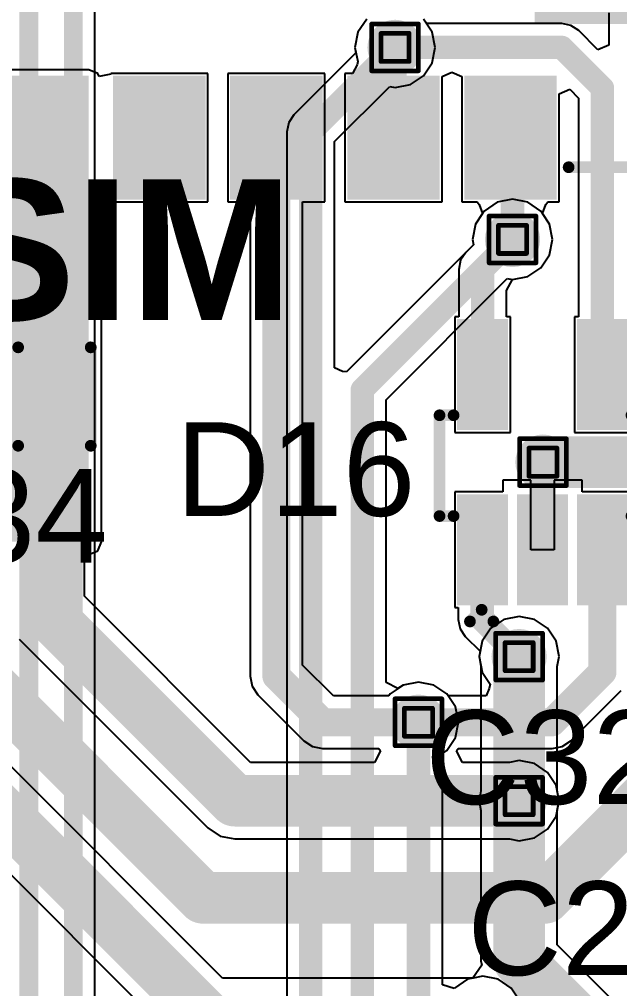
# Model space of a CAD drawing. Header units: inches. Extents: x -0.3 to 9.9, y -0.4 to 5.
# Drawn here: x 0.7473 to 1.0038, y 1.8223 to 2.2359 of the extents above; entities that cross this region are included whole.
import ezdxf

# ---------------------------------------------------------------- set-up
doc = ezdxf.new("R2010")
doc.units = ezdxf.units.IN
doc.header["$MEASUREMENT"] = 0
for name, color, linetype in [('Bottom Layer', 5, 'Continuous'), ('Bottom Solder', 6, 'Continuous'), ('Drill Drawing', 1, 'Continuous'), ('Top Layer', 1, 'Continuous'), ('Top Overlay', 2, 'Continuous'), ('Top Paste', 8, 'Continuous'), ('Top Solder', 216, 'Continuous'), ('Via Holes', 16, 'Continuous')]:
    doc.layers.add(name, color=color, linetype=linetype)
doc.styles.add('Arial', font='', dxfattribs={"height": 0.2})
doc.styles.add('Arial_Bold', font='', dxfattribs={"height": 0.2})
doc.styles.get('Arial').set_extended_font_data('Arial')
doc.styles.get('Arial_Bold').set_extended_font_data('Arial', bold=True)

# ---------------------------------------------------------------- blocks, each defined once
blk = doc.blocks.new('XKNANO_113_14')
at = {"layer": 'Top Layer'}
for points in [[(-0.20591, 0.2878), (-0.17441, 0.2878), (-0.17441, 0.24291), (-0.20591, 0.24291)], [(-0.15591, 0.2878), (-0.12441, 0.2878), (-0.12441, 0.24291), (-0.15591, 0.24291)], [(-0.10591, 0.2878), (-0.07441, 0.2878), (-0.07441, 0.24291), (-0.10591, 0.24291)], [(-0.05591, 0.2878), (-0.02441, 0.2878), (-0.02441, 0.24291), (-0.05591, 0.24291)], [(-0.00591, 0.2878), (0.02559, 0.2878), (0.02559, 0.24291), (-0.00591, 0.24291)]]:
    blk.add_hatch(color=1, dxfattribs=at).paths.add_polyline_path(points)
at = {"layer": 'Top Paste'}
for points in [[(-0.20591, 0.2878), (-0.17441, 0.2878), (-0.17441, 0.24291), (-0.20591, 0.24291)], [(-0.15591, 0.2878), (-0.12441, 0.2878), (-0.12441, 0.24291), (-0.15591, 0.24291)], [(-0.10591, 0.2878), (-0.07441, 0.2878), (-0.07441, 0.24291), (-0.10591, 0.24291)], [(-0.05591, 0.2878), (-0.02441, 0.2878), (-0.02441, 0.24291), (-0.05591, 0.24291)], [(-0.00591, 0.2878), (0.02559, 0.2878), (0.02559, 0.24291), (-0.00591, 0.24291)]]:
    blk.add_hatch(color=8, dxfattribs=at).paths.add_polyline_path(points)
at = {"layer": 'Top Solder'}
for points in [[(-0.20991, 0.2918), (-0.17041, 0.2918), (-0.17041, 0.23891), (-0.20991, 0.23891)], [(-0.15991, 0.2918), (-0.12041, 0.2918), (-0.12041, 0.23891), (-0.15991, 0.23891)], [(-0.10991, 0.2918), (-0.07041, 0.2918), (-0.07041, 0.23891), (-0.10991, 0.23891)], [(-0.05991, 0.2918), (-0.02041, 0.2918), (-0.02041, 0.23891), (-0.05991, 0.23891)], [(-0.00991, 0.2918), (0.02959, 0.2918), (0.02959, 0.23891), (-0.00991, 0.23891)]]:
    blk.add_hatch(color=216, dxfattribs=at).paths.add_polyline_path(points)
at = {"layer": 'Top Overlay', "const_width": 0.005}
blk.add_lwpolyline([(-0.215, 0.278), (-0.26, 0.278)], dxfattribs=at)
at = {"layer": 'Top Overlay', "const_width": 0.0025}
blk.add_lwpolyline([(-0.21625, 0.278, 1), (-0.21375, 0.278, 1)], format="xyb", close=True, dxfattribs=at)
blk = doc.blocks.new('SOT_323_5_153')
at = {"layer": 'Top Layer'}
for points in [[(-0.05709, 0.03248), (-0.01772, 0.03248), (-0.01772, 0.0187), (-0.05709, 0.0187)], [(0.01772, 0.03248), (0.05709, 0.03248), (0.05709, 0.0187), (0.01772, 0.0187)], [(-0.05709, 0.00689), (-0.01772, 0.00689), (-0.01772, -0.00689), (-0.05709, -0.00689)], [(-0.05709, -0.0187), (-0.01772, -0.0187), (-0.01772, -0.03248), (-0.05709, -0.03248)], [(0.01772, -0.0187), (0.05709, -0.0187), (0.05709, -0.03248), (0.01772, -0.03248)]]:
    blk.add_hatch(color=1, dxfattribs=at).paths.add_polyline_path(points)
at = {"layer": 'Top Paste'}
for points in [[(-0.05709, 0.03248), (-0.01772, 0.03248), (-0.01772, 0.0187), (-0.05709, 0.0187)], [(0.01772, 0.03248), (0.05709, 0.03248), (0.05709, 0.0187), (0.01772, 0.0187)], [(-0.05709, 0.00689), (-0.01772, 0.00689), (-0.01772, -0.00689), (-0.05709, -0.00689)], [(-0.05709, -0.0187), (-0.01772, -0.0187), (-0.01772, -0.03248), (-0.05709, -0.03248)], [(0.01772, -0.0187), (0.05709, -0.0187), (0.05709, -0.03248), (0.01772, -0.03248)]]:
    blk.add_hatch(color=8, dxfattribs=at).paths.add_polyline_path(points)
at = {"layer": 'Top Solder'}
for points in [[(-0.06109, 0.03648), (-0.01372, 0.03648), (-0.01372, 0.0147), (-0.06109, 0.0147)], [(0.01372, 0.03648), (0.06109, 0.03648), (0.06109, 0.0147), (0.01372, 0.0147)], [(-0.06109, 0.01089), (-0.01372, 0.01089), (-0.01372, -0.01089), (-0.06109, -0.01089)], [(-0.06109, -0.0147), (-0.01372, -0.0147), (-0.01372, -0.03648), (-0.06109, -0.03648)], [(0.01372, -0.0147), (0.06109, -0.0147), (0.06109, -0.03648), (0.01372, -0.03648)]]:
    blk.add_hatch(color=216, dxfattribs=at).paths.add_polyline_path(points)
at = {"layer": 'Top Overlay', "const_width": 0.005}
for points in [[(-0.023, 0.044), (-0.023, 0.038)], [(-0.023, 0.044), (0.02, 0.044)], [(0.02, 0.044), (0.02, 0.038)], [(-0.068, 0.031), (-0.063, 0.026)], [(-0.068, 0.031), (-0.068, 0.021)], [(-0.063, 0.026), (-0.068, 0.021)], [(-0.023, -0.038), (-0.023, -0.044)], [(0.02, -0.038), (0.02, -0.044)], [(-0.023, -0.044), (0.02, -0.044)]]:
    blk.add_lwpolyline(points, dxfattribs=at)
at = {"layer": 'Top Overlay', "const_width": 0.0025}
for points in [[(-0.02425, 0.044, 1), (-0.02175, 0.044, 1)], [(-0.02425, 0.044, 1), (-0.02175, 0.044, 1)], [(0.01875, 0.044, 1), (0.02125, 0.044, 1)], [(0.01875, 0.044, 1), (0.02125, 0.044, 1)], [(-0.02425, 0.038, 1), (-0.02175, 0.038, 1)], [(0.01875, 0.038, 1), (0.02125, 0.038, 1)], [(-0.06925, 0.031, 1), (-0.06675, 0.031, 1)], [(-0.06925, 0.031, 1), (-0.06675, 0.031, 1)], [(-0.06425, 0.026, 1), (-0.06175, 0.026, 1)], [(-0.06425, 0.026, 1), (-0.06175, 0.026, 1)], [(-0.06925, 0.021, 1), (-0.06675, 0.021, 1)], [(-0.06925, 0.021, 1), (-0.06675, 0.021, 1)], [(-0.02425, -0.038, 1), (-0.02175, -0.038, 1)], [(0.01875, -0.038, 1), (0.02125, -0.038, 1)], [(-0.02425, -0.044, 1), (-0.02175, -0.044, 1)], [(-0.02425, -0.044, 1), (-0.02175, -0.044, 1)], [(0.01875, -0.044, 1), (0.02125, -0.044, 1)], [(0.01875, -0.044, 1), (0.02125, -0.044, 1)]]:
    blk.add_lwpolyline(points, format="xyb", close=True, dxfattribs=at)
blk = doc.blocks.new('C___0603_185')
at = {"layer": 'Top Layer'}
for points in [[(-0.015, 0.0175), (-0.015, -0.0175), (-0.045, -0.0175), (-0.045, 0.0175)], [(0.045, 0.0175), (0.045, -0.0175), (0.015, -0.0175), (0.015, 0.0175)]]:
    blk.add_hatch(color=1, dxfattribs=at).paths.add_polyline_path(points)
at = {"layer": 'Top Paste'}
for points in [[(-0.015, 0.0175), (-0.015, -0.0175), (-0.045, -0.0175), (-0.045, 0.0175)], [(0.045, 0.0175), (0.045, -0.0175), (0.015, -0.0175), (0.015, 0.0175)]]:
    blk.add_hatch(color=8, dxfattribs=at).paths.add_polyline_path(points)
at = {"layer": 'Top Solder'}
for points in [[(-0.01264, 0.01986), (-0.01264, -0.01986), (-0.04736, -0.01986), (-0.04736, 0.01986)], [(0.04736, 0.01986), (0.04736, -0.01986), (0.01264, -0.01986), (0.01264, 0.01986)]]:
    blk.add_hatch(color=216, dxfattribs=at).paths.add_polyline_path(points)
at = {"layer": 'Top Overlay', "const_width": 0.005}
for points in [[(-0.049, -0.021), (-0.049, 0.021)], [(-0.049, 0.021), (-0.018, 0.021)], [(0.018, 0.021), (0.049, 0.021)], [(0.049, -0.021), (0.049, 0.021)], [(-0.049, -0.021), (-0.018, -0.021)], [(0.018, -0.021), (0.049, -0.021)]]:
    blk.add_lwpolyline(points, dxfattribs=at)
at = {"layer": 'Top Overlay', "const_width": 0.0025}
for points in [[(-0.05025, 0.021, 1), (-0.04775, 0.021, 1)], [(-0.05025, 0.021, 1), (-0.04775, 0.021, 1)], [(-0.01925, 0.021, 1), (-0.01675, 0.021, 1)], [(0.01675, 0.021, 1), (0.01925, 0.021, 1)], [(0.04775, 0.021, 1), (0.05025, 0.021, 1)], [(0.04775, 0.021, 1), (0.05025, 0.021, 1)], [(-0.05025, -0.021, 1), (-0.04775, -0.021, 1)], [(-0.05025, -0.021, 1), (-0.04775, -0.021, 1)], [(-0.01925, -0.021, 1), (-0.01675, -0.021, 1)], [(0.01675, -0.021, 1), (0.01925, -0.021, 1)], [(0.04775, -0.021, 1), (0.05025, -0.021, 1)], [(0.04775, -0.021, 1), (0.05025, -0.021, 1)]]:
    blk.add_lwpolyline(points, format="xyb", close=True, dxfattribs=at)

msp = doc.modelspace()

# ---------------------------------------------------------------- hatches: boundary and pattern name
at = {"layer": 'Bottom Layer'}
h = msp.add_hatch(color=5, dxfattribs=at)
edge = h.paths.add_edge_path()
edge.add_arc((0.90782, 2.22395), 0.01181, 0, 360)
h = msp.add_hatch(color=5, dxfattribs=at)
edge = h.paths.add_edge_path()
edge.add_arc((0.958, 2.142), 0.01181, 0, 360)
h = msp.add_hatch(color=5, dxfattribs=at)
edge = h.paths.add_edge_path()
edge.add_arc((0.971, 2.04695), 0.01181, 0, 360)
h = msp.add_hatch(color=5, dxfattribs=at)
edge = h.paths.add_edge_path()
edge.add_arc((0.96082, 1.96395), 0.01181, 0, 360)
h = msp.add_hatch(color=5, dxfattribs=at)
edge = h.paths.add_edge_path()
edge.add_arc((0.91782, 1.93595), 0.01181, 0, 360)
h = msp.add_hatch(color=5, dxfattribs=at)
edge = h.paths.add_edge_path()
edge.add_arc((0.96082, 1.90245), 0.01181, 0, 360)
at = {"layer": 'Bottom Solder'}
h = msp.add_hatch(color=6, dxfattribs=at)
edge = h.paths.add_edge_path()
edge.add_arc((0.90782, 2.22395), 0.00591, 0, 360)
h = msp.add_hatch(color=6, dxfattribs=at)
edge = h.paths.add_edge_path()
edge.add_arc((0.958, 2.142), 0.00591, 0, 360)
h = msp.add_hatch(color=6, dxfattribs=at)
edge = h.paths.add_edge_path()
edge.add_arc((0.971, 2.04695), 0.00591, 0, 360)
h = msp.add_hatch(color=6, dxfattribs=at)
edge = h.paths.add_edge_path()
edge.add_arc((0.96082, 1.96395), 0.00591, 0, 360)
h = msp.add_hatch(color=6, dxfattribs=at)
edge = h.paths.add_edge_path()
edge.add_arc((0.91782, 1.93595), 0.00591, 0, 360)
h = msp.add_hatch(color=6, dxfattribs=at)
edge = h.paths.add_edge_path()
edge.add_arc((0.96082, 1.90245), 0.00591, 0, 360)
at = {"layer": 'Top Layer'}
for points in [[(0.96744, 2.2899), (0.96744, 2.234), (1.047, 2.234), (1.047, 2.2899)], [(0.739, 2.013), (0.777, 2.013), (0.777, 2.209), (0.739, 2.209)]]:
    msp.add_hatch(color=1, dxfattribs=at).paths.add_polyline_path(points)
h = msp.add_hatch(color=1, dxfattribs=at)
edge = h.paths.add_edge_path()
edge.add_arc((0.90782, 2.22395), 0.01181, 0, 360)
h = msp.add_hatch(color=1, dxfattribs=at)
edge = h.paths.add_edge_path()
edge.add_arc((0.958, 2.142), 0.01181, 0, 360)
h = msp.add_hatch(color=1, dxfattribs=at)
edge = h.paths.add_edge_path()
edge.add_arc((0.971, 2.04695), 0.01181, 0, 360)
h = msp.add_hatch(color=1, dxfattribs=at)
edge = h.paths.add_edge_path()
edge.add_arc((0.96082, 1.96395), 0.01181, 0, 360)
h = msp.add_hatch(color=1, dxfattribs=at)
edge = h.paths.add_edge_path()
edge.add_arc((0.91782, 1.93595), 0.01181, 0, 360)
h = msp.add_hatch(color=1, dxfattribs=at)
edge = h.paths.add_edge_path()
edge.add_arc((0.96082, 1.90245), 0.01181, 0, 360)
at = {"layer": 'Top Solder'}
h = msp.add_hatch(color=216, dxfattribs=at)
edge = h.paths.add_edge_path()
edge.add_arc((0.90782, 2.22395), 0.00591, 0, 360)
h = msp.add_hatch(color=216, dxfattribs=at)
edge = h.paths.add_edge_path()
edge.add_arc((0.958, 2.142), 0.00591, 0, 360)
h = msp.add_hatch(color=216, dxfattribs=at)
edge = h.paths.add_edge_path()
edge.add_arc((0.971, 2.04695), 0.00591, 0, 360)
h = msp.add_hatch(color=216, dxfattribs=at)
edge = h.paths.add_edge_path()
edge.add_arc((0.96082, 1.96395), 0.00591, 0, 360)
h = msp.add_hatch(color=216, dxfattribs=at)
edge = h.paths.add_edge_path()
edge.add_arc((0.91782, 1.93595), 0.00591, 0, 360)
h = msp.add_hatch(color=216, dxfattribs=at)
edge = h.paths.add_edge_path()
edge.add_arc((0.96082, 1.90245), 0.00591, 0, 360)
at = {"layer": 'Via Holes'}
h = msp.add_hatch(color=7, dxfattribs=at)
edge = h.paths.add_edge_path()
edge.add_arc((0.90782, 2.22395), 0.00591, 0, 360)
h = msp.add_hatch(color=7, dxfattribs=at)
edge = h.paths.add_edge_path()
edge.add_arc((0.958, 2.142), 0.00591, 0, 360)
h = msp.add_hatch(color=7, dxfattribs=at)
edge = h.paths.add_edge_path()
edge.add_arc((0.971, 2.04695), 0.00591, 0, 360)
h = msp.add_hatch(color=7, dxfattribs=at)
edge = h.paths.add_edge_path()
edge.add_arc((0.96082, 1.96395), 0.00591, 0, 360)
h = msp.add_hatch(color=7, dxfattribs=at)
edge = h.paths.add_edge_path()
edge.add_arc((0.91782, 1.93595), 0.00591, 0, 360)
h = msp.add_hatch(color=7, dxfattribs=at)
edge = h.paths.add_edge_path()
edge.add_arc((0.96082, 1.90245), 0.00591, 0, 360)

# ---------------------------------------------------------------- linework, layer by layer
at = {"layer": 'Bottom Layer'}
for p, q in [((0.77955, 1.56791), (0.77955, 2.24854)), ((0.8957, 2.23607), (0.89199, 2.23051)), ((0.92366, 2.23051), (0.91994, 2.23607)), ((0.89199, 2.23051), (0.89068, 2.22395)), ((0.92496, 2.22395), (0.92366, 2.23051)), ((0.89113, 2.22168), (0.86461, 2.19516)), ((0.89068, 2.22395), (0.89113, 2.22168)), ((0.92366, 2.21739), (0.92496, 2.22395)), ((0.91994, 2.21183), (0.92366, 2.21739)), ((0.91438, 2.20811), (0.91994, 2.21183)), ((0.88202, 2.18373), (0.90555, 2.20726)), ((0.90555, 2.20726), (0.90782, 2.20681)), ((0.90782, 2.20681), (0.91438, 2.20811)), ((0.86461, 2.19516), (0.8624, 2.19185)), ((0.8624, 2.19185), (0.86163, 2.18795)), ((0.86163, 2.18795), (0.86163, 1.55695)), ((0.88202, 2.08716), (0.88202, 2.18373)), ((0.95144, 2.15784), (0.94588, 2.15412)), ((0.958, 2.15914), (0.95144, 2.15784)), ((0.96456, 2.15784), (0.958, 2.15914)), ((0.97012, 2.15412), (0.96456, 2.15784)), ((0.94588, 2.15412), (0.94216, 2.14856)), ((0.97384, 2.14856), (0.97012, 2.15412)), ((0.94216, 2.14856), (0.94086, 2.142)), ((0.97514, 2.142), (0.97384, 2.14856)), ((0.94131, 2.13973), (0.88702, 2.08544)), ((0.94086, 2.142), (0.94131, 2.13973)), ((0.97384, 2.13544), (0.97514, 2.142)), ((0.97012, 2.12988), (0.97384, 2.13544)), ((0.958, 2.12486), (0.96456, 2.12616)), ((0.96456, 2.12616), (0.97012, 2.12988)), ((0.90402, 2.0736), (0.95573, 2.12531)), ((0.95573, 2.12531), (0.958, 2.12486)), ((0.88531, 2.08563), (0.88202, 2.08716)), ((0.88702, 2.08544), (0.88531, 2.08563)), ((0.90402, 1.95296), (0.90402, 2.0736)), ((0.95426, 1.97978), (0.9487, 1.97607)), ((0.96082, 1.98109), (0.95426, 1.97978)), ((0.96738, 1.97978), (0.96082, 1.98109)), ((0.97294, 1.97607), (0.96738, 1.97978)), ((0.9487, 1.97607), (0.94499, 1.97051)), ((0.97666, 1.97051), (0.97294, 1.97607)), ((0.94499, 1.97051), (0.94368, 1.96395)), ((0.97796, 1.96395), (0.97666, 1.97051)), ((0.94368, 1.96395), (0.94451, 1.95979)), ((0.97714, 1.95979), (0.97796, 1.96395)), ((0.94451, 1.95979), (0.94451, 1.90661)), ((0.97714, 1.90661), (0.97714, 1.95979)), ((0.90902, 1.95028), (0.90402, 1.95296)), ((0.91782, 1.95309), (0.91126, 1.95178)), ((0.92438, 1.95178), (0.91782, 1.95309)), ((0.91126, 1.95178), (0.90902, 1.95028)), ((0.92994, 1.94807), (0.92438, 1.95178)), ((0.93366, 1.94251), (0.92994, 1.94807)), ((0.93496, 1.93595), (0.93366, 1.94251)), ((0.93366, 1.92939), (0.93496, 1.93595)), ((0.92994, 1.92383), (0.93366, 1.92939)), ((0.92802, 1.92254), (0.92994, 1.92383)), ((0.92802, 1.82384), (0.92802, 1.92254)), ((0.94451, 1.90661), (0.94368, 1.90245)), ((0.97796, 1.90245), (0.97714, 1.90661)), ((0.94368, 1.90245), (0.94451, 1.89829)), ((0.97714, 1.89829), (0.97796, 1.90245)), ((0.94451, 1.89829), (0.94451, 1.83418)), ((0.97714, 1.84093), (0.97714, 1.89829)), ((1.0652, 1.75287), (0.97714, 1.84093)), ((0.94451, 1.83418), (0.94488, 1.83233)), ((0.94488, 1.83233), (0.94102, 1.82669)), ((0.93871, 1.82623), (0.93315, 1.82252)), ((0.94102, 1.82669), (0.93871, 1.82623)), ((0.93302, 1.82232), (0.92802, 1.82384)), ((0.93315, 1.82252), (0.93302, 1.82232))]:
    msp.add_line(p, q, dxfattribs=at)
for points, const_width in [([(0.77038, 1.56411), (0.77038, 2.42999)], 0.008), ([(0.75138, 1.55624), (0.75138, 2.42212)], 0.008), ([(0.87182, 2.18795), (0.90782, 2.22395)], 0.01), ([(0.87182, 1.55695), (0.87182, 2.18795)], 0.01), ([(0.89382, 2.07782), (0.958, 2.142)], 0.01), ([(0.89382, 1.57218), (0.89382, 2.07782)], 0.01), ([(0.971, 2.04695), (1.02788, 2.04695)], 0.022), ([(0.96082, 1.90245), (0.96082, 1.96395)], 0.022), ([(0.91782, 1.59495), (0.91782, 1.93595)], 0.01), ([(0.96082, 1.83418), (0.96082, 1.90245)], 0.022), ([(0.96082, 1.83418), (1.117, 1.678)], 0.022)]:
    msp.add_lwpolyline(points, dxfattribs=dict(at, const_width=const_width))
for points, const_width in [([(0.90532, 2.22395, 1), (0.91032, 2.22395, 1)], 0.005), ([(0.86932, 2.18795, 1), (0.87432, 2.18795, 1)], 0.005), ([(0.86932, 2.18795, 1), (0.87432, 2.18795, 1)], 0.005), ([(0.9555, 2.142, 1), (0.9605, 2.142, 1)], 0.005), ([(0.89132, 2.07782, 1), (0.89632, 2.07782, 1)], 0.005), ([(0.89132, 2.07782, 1), (0.89632, 2.07782, 1)], 0.005), ([(0.9655, 2.04695, 1), (0.9765, 2.04695, 1)], 0.011), ([(0.95532, 1.96395, 1), (0.96632, 1.96395, 1)], 0.011), ([(0.91532, 1.93595, 1), (0.92032, 1.93595, 1)], 0.005), ([(0.95532, 1.90245, 1), (0.96632, 1.90245, 1)], 0.011), ([(0.95532, 1.90245, 1), (0.96632, 1.90245, 1)], 0.011), ([(0.95532, 1.83418, 1), (0.96632, 1.83418, 1)], 0.011), ([(0.95532, 1.83418, 1), (0.96632, 1.83418, 1)], 0.011)]:
    msp.add_lwpolyline(points, format="xyb", close=True, dxfattribs=dict(at, const_width=const_width))
at = {"layer": 'Drill Drawing', "const_width": 0.002}
for points in [[(0.89782, 2.23395), (0.91782, 2.23395)], [(0.89782, 2.21395), (0.89782, 2.23395)], [(0.91782, 2.21395), (0.91782, 2.23395)], [(0.90182, 2.22995), (0.91382, 2.22995)], [(0.90182, 2.21795), (0.90182, 2.22995)], [(0.91382, 2.21795), (0.91382, 2.22995)], [(0.90182, 2.21795), (0.91382, 2.21795)], [(0.89782, 2.21395), (0.91782, 2.21395)], [(0.948, 2.152), (0.968, 2.152)], [(0.948, 2.132), (0.948, 2.152)], [(0.968, 2.132), (0.968, 2.152)], [(0.952, 2.148), (0.964, 2.148)], [(0.952, 2.136), (0.952, 2.148)], [(0.964, 2.136), (0.964, 2.148)], [(0.952, 2.136), (0.964, 2.136)], [(0.948, 2.132), (0.968, 2.132)], [(0.961, 2.05695), (0.981, 2.05695)], [(0.961, 2.03695), (0.961, 2.05695)], [(0.981, 2.03695), (0.981, 2.05695)], [(0.965, 2.05295), (0.977, 2.05295)], [(0.965, 2.04095), (0.965, 2.05295)], [(0.977, 2.04095), (0.977, 2.05295)], [(0.965, 2.04095), (0.977, 2.04095)], [(0.961, 2.03695), (0.981, 2.03695)], [(0.95082, 1.97395), (0.97082, 1.97395)], [(0.95082, 1.95395), (0.95082, 1.97395)], [(0.97082, 1.95395), (0.97082, 1.97395)], [(0.95482, 1.96995), (0.96682, 1.96995)], [(0.95482, 1.95795), (0.95482, 1.96995)], [(0.96682, 1.95795), (0.96682, 1.96995)], [(0.95482, 1.95795), (0.96682, 1.95795)], [(0.95082, 1.95395), (0.97082, 1.95395)], [(0.90782, 1.94595), (0.92782, 1.94595)], [(0.90782, 1.92595), (0.90782, 1.94595)], [(0.92782, 1.92595), (0.92782, 1.94595)], [(0.91182, 1.94195), (0.92382, 1.94195)], [(0.91182, 1.92995), (0.91182, 1.94195)], [(0.92382, 1.92995), (0.92382, 1.94195)], [(0.91182, 1.92995), (0.92382, 1.92995)], [(0.90782, 1.92595), (0.92782, 1.92595)], [(0.95082, 1.91245), (0.97082, 1.91245)], [(0.95082, 1.89245), (0.95082, 1.91245)], [(0.97082, 1.89245), (0.97082, 1.91245)], [(0.95482, 1.90845), (0.96682, 1.90845)], [(0.95482, 1.89645), (0.95482, 1.90845)], [(0.96682, 1.89645), (0.96682, 1.90845)], [(0.95482, 1.89645), (0.96682, 1.89645)], [(0.95082, 1.89245), (0.97082, 1.89245)]]:
    msp.add_lwpolyline(points, dxfattribs=at)
at = {"layer": 'Drill Drawing', "const_width": 0.001}
for points in [[(0.89732, 2.23395, 1), (0.89832, 2.23395, 1)], [(0.89732, 2.23395, 1), (0.89832, 2.23395, 1)], [(0.91732, 2.23395, 1), (0.91832, 2.23395, 1)], [(0.91732, 2.23395, 1), (0.91832, 2.23395, 1)], [(0.90132, 2.22995, 1), (0.90232, 2.22995, 1)], [(0.90132, 2.22995, 1), (0.90232, 2.22995, 1)], [(0.91332, 2.22995, 1), (0.91432, 2.22995, 1)], [(0.91332, 2.22995, 1), (0.91432, 2.22995, 1)], [(0.90132, 2.21795, 1), (0.90232, 2.21795, 1)], [(0.90132, 2.21795, 1), (0.90232, 2.21795, 1)], [(0.91332, 2.21795, 1), (0.91432, 2.21795, 1)], [(0.91332, 2.21795, 1), (0.91432, 2.21795, 1)], [(0.89732, 2.21395, 1), (0.89832, 2.21395, 1)], [(0.89732, 2.21395, 1), (0.89832, 2.21395, 1)], [(0.91732, 2.21395, 1), (0.91832, 2.21395, 1)], [(0.91732, 2.21395, 1), (0.91832, 2.21395, 1)], [(0.9475, 2.152, 1), (0.9485, 2.152, 1)], [(0.9475, 2.152, 1), (0.9485, 2.152, 1)], [(0.9675, 2.152, 1), (0.9685, 2.152, 1)], [(0.9675, 2.152, 1), (0.9685, 2.152, 1)], [(0.9515, 2.148, 1), (0.9525, 2.148, 1)], [(0.9515, 2.148, 1), (0.9525, 2.148, 1)], [(0.9635, 2.148, 1), (0.9645, 2.148, 1)], [(0.9635, 2.148, 1), (0.9645, 2.148, 1)], [(0.9515, 2.136, 1), (0.9525, 2.136, 1)], [(0.9515, 2.136, 1), (0.9525, 2.136, 1)], [(0.9635, 2.136, 1), (0.9645, 2.136, 1)], [(0.9635, 2.136, 1), (0.9645, 2.136, 1)], [(0.9475, 2.132, 1), (0.9485, 2.132, 1)], [(0.9475, 2.132, 1), (0.9485, 2.132, 1)], [(0.9675, 2.132, 1), (0.9685, 2.132, 1)], [(0.9675, 2.132, 1), (0.9685, 2.132, 1)], [(0.9605, 2.05695, 1), (0.9615, 2.05695, 1)], [(0.9605, 2.05695, 1), (0.9615, 2.05695, 1)], [(0.9805, 2.05695, 1), (0.9815, 2.05695, 1)], [(0.9805, 2.05695, 1), (0.9815, 2.05695, 1)], [(0.9645, 2.05295, 1), (0.9655, 2.05295, 1)], [(0.9645, 2.05295, 1), (0.9655, 2.05295, 1)], [(0.9765, 2.05295, 1), (0.9775, 2.05295, 1)], [(0.9765, 2.05295, 1), (0.9775, 2.05295, 1)], [(0.9645, 2.04095, 1), (0.9655, 2.04095, 1)], [(0.9645, 2.04095, 1), (0.9655, 2.04095, 1)], [(0.9765, 2.04095, 1), (0.9775, 2.04095, 1)], [(0.9765, 2.04095, 1), (0.9775, 2.04095, 1)], [(0.9605, 2.03695, 1), (0.9615, 2.03695, 1)], [(0.9605, 2.03695, 1), (0.9615, 2.03695, 1)], [(0.9805, 2.03695, 1), (0.9815, 2.03695, 1)], [(0.9805, 2.03695, 1), (0.9815, 2.03695, 1)], [(0.95032, 1.97395, 1), (0.95132, 1.97395, 1)], [(0.95032, 1.97395, 1), (0.95132, 1.97395, 1)], [(0.97032, 1.97395, 1), (0.97132, 1.97395, 1)], [(0.97032, 1.97395, 1), (0.97132, 1.97395, 1)], [(0.95432, 1.96995, 1), (0.95532, 1.96995, 1)], [(0.95432, 1.96995, 1), (0.95532, 1.96995, 1)], [(0.96632, 1.96995, 1), (0.96732, 1.96995, 1)], [(0.96632, 1.96995, 1), (0.96732, 1.96995, 1)], [(0.95432, 1.95795, 1), (0.95532, 1.95795, 1)], [(0.95432, 1.95795, 1), (0.95532, 1.95795, 1)], [(0.96632, 1.95795, 1), (0.96732, 1.95795, 1)], [(0.96632, 1.95795, 1), (0.96732, 1.95795, 1)], [(0.95032, 1.95395, 1), (0.95132, 1.95395, 1)], [(0.95032, 1.95395, 1), (0.95132, 1.95395, 1)], [(0.97032, 1.95395, 1), (0.97132, 1.95395, 1)], [(0.97032, 1.95395, 1), (0.97132, 1.95395, 1)], [(0.90732, 1.94595, 1), (0.90832, 1.94595, 1)], [(0.90732, 1.94595, 1), (0.90832, 1.94595, 1)], [(0.92732, 1.94595, 1), (0.92832, 1.94595, 1)], [(0.92732, 1.94595, 1), (0.92832, 1.94595, 1)], [(0.91132, 1.94195, 1), (0.91232, 1.94195, 1)], [(0.91132, 1.94195, 1), (0.91232, 1.94195, 1)], [(0.92332, 1.94195, 1), (0.92432, 1.94195, 1)], [(0.92332, 1.94195, 1), (0.92432, 1.94195, 1)], [(0.91132, 1.92995, 1), (0.91232, 1.92995, 1)], [(0.91132, 1.92995, 1), (0.91232, 1.92995, 1)], [(0.92332, 1.92995, 1), (0.92432, 1.92995, 1)], [(0.92332, 1.92995, 1), (0.92432, 1.92995, 1)], [(0.90732, 1.92595, 1), (0.90832, 1.92595, 1)], [(0.90732, 1.92595, 1), (0.90832, 1.92595, 1)], [(0.92732, 1.92595, 1), (0.92832, 1.92595, 1)], [(0.92732, 1.92595, 1), (0.92832, 1.92595, 1)], [(0.95032, 1.91245, 1), (0.95132, 1.91245, 1)], [(0.95032, 1.91245, 1), (0.95132, 1.91245, 1)], [(0.97032, 1.91245, 1), (0.97132, 1.91245, 1)], [(0.97032, 1.91245, 1), (0.97132, 1.91245, 1)], [(0.95432, 1.90845, 1), (0.95532, 1.90845, 1)], [(0.95432, 1.90845, 1), (0.95532, 1.90845, 1)], [(0.96632, 1.90845, 1), (0.96732, 1.90845, 1)], [(0.96632, 1.90845, 1), (0.96732, 1.90845, 1)], [(0.95432, 1.89645, 1), (0.95532, 1.89645, 1)], [(0.95432, 1.89645, 1), (0.95532, 1.89645, 1)], [(0.96632, 1.89645, 1), (0.96732, 1.89645, 1)], [(0.96632, 1.89645, 1), (0.96732, 1.89645, 1)], [(0.95032, 1.89245, 1), (0.95132, 1.89245, 1)], [(0.95032, 1.89245, 1), (0.95132, 1.89245, 1)], [(0.97032, 1.89245, 1), (0.97132, 1.89245, 1)], [(0.97032, 1.89245, 1), (0.97132, 1.89245, 1)]]:
    msp.add_lwpolyline(points, format="xyb", close=True, dxfattribs=at)
at = {"layer": 'Top Layer'}
for p, q in [((0.9991, 2.23872), (0.9991, 2.22485)), ((0.8957, 2.23607), (0.89199, 2.23051)), ((0.92123, 2.23414), (0.91994, 2.23607)), ((0.97905, 2.23414), (0.92123, 2.23414)), ((0.98295, 2.23337), (0.97905, 2.23414)), ((0.89199, 2.23051), (0.89068, 2.22395)), ((0.98626, 2.23116), (0.98295, 2.23337)), ((0.99448, 2.22294), (0.98626, 2.23116)), ((0.89068, 2.22395), (0.89189, 2.21789)), ((0.9991, 2.22485), (0.99448, 2.22294)), ((0.89189, 2.21789), (0.89161, 2.2165)), ((0.777, 2.21441), (0.739, 2.21441)), ((0.78083, 2.21283), (0.777, 2.21441)), ((0.89161, 2.2165), (0.88969, 2.21289)), ((0.92788, 2.21147), (0.93213, 2.21339)), ((0.93213, 2.21339), (0.93638, 2.21147)), ((0.78138, 2.21149), (0.78083, 2.21283)), ((0.78638, 2.21248), (0.78138, 2.21149)), ((0.82788, 2.21289), (0.78638, 2.21289)), ((0.78638, 2.21289), (0.78638, 2.21248)), ((0.82788, 2.15801), (0.82788, 2.21289)), ((0.87788, 2.21289), (0.83638, 2.21289)), ((0.83638, 2.21289), (0.83638, 2.15801)), ((0.87788, 2.15801), (0.87788, 2.21289)), ((0.88969, 2.21289), (0.88638, 2.21289)), ((0.88638, 2.21289), (0.88638, 2.15801)), ((0.92788, 2.15801), (0.92788, 2.21147)), ((0.93638, 2.21147), (0.93638, 2.15801)), ((0.97788, 2.20417), (0.9825, 2.20608)), ((0.9825, 2.20608), (0.98622, 2.20236)), ((0.97788, 2.15801), (0.97788, 2.20417)), ((0.98622, 2.20236), (0.98622, 2.10904)), ((0.78241, 2.15552), (0.78638, 2.15801)), ((0.78241, 2.013), (0.78241, 2.15552)), ((0.78638, 2.15801), (0.78741, 2.15801)), ((0.78741, 2.15801), (0.82788, 2.15801)), ((0.83638, 2.15801), (0.84591, 2.15801)), ((0.84591, 2.15801), (0.84591, 1.95564)), ((0.86835, 1.96029), (0.86835, 2.15801)), ((0.86835, 2.15801), (0.87788, 2.15801)), ((0.88638, 2.15801), (0.92788, 2.15801)), ((0.93638, 2.15801), (0.94292, 2.15801)), ((0.94292, 2.15801), (0.94379, 2.15688)), ((0.94379, 2.15688), (0.94514, 2.15301)), ((0.97086, 2.15301), (0.97221, 2.15688)), ((0.97221, 2.15688), (0.97308, 2.15801)), ((0.97308, 2.15801), (0.97788, 2.15801)), ((0.94514, 2.15301), (0.94216, 2.14856)), ((0.97384, 2.14856), (0.97086, 2.15301)), ((0.94216, 2.14856), (0.94086, 2.142)), ((0.97514, 2.142), (0.97384, 2.14856)), ((0.94131, 2.13973), (0.93802, 2.13644)), ((0.94086, 2.142), (0.94131, 2.13973)), ((0.97384, 2.13544), (0.97514, 2.142)), ((0.93802, 2.13644), (0.93581, 2.13313)), ((0.97012, 2.12988), (0.97384, 2.13544)), ((0.93581, 2.13313), (0.93504, 2.12923)), ((0.93504, 2.12923), (0.93504, 2.10904)), ((0.958, 2.12486), (0.96456, 2.12616)), ((0.96456, 2.12616), (0.97012, 2.12988)), ((0.95543, 2.12027), (0.958, 2.12486)), ((0.95543, 2.10904), (0.95543, 2.12027)), ((0.93504, 2.10904), (0.93334, 2.10904)), ((0.93334, 2.10904), (0.93334, 2.05967)), ((0.95712, 2.10904), (0.95543, 2.10904)), ((0.95712, 2.05967), (0.95712, 2.10904)), ((0.98622, 2.10904), (0.98452, 2.10904)), ((0.98452, 2.10904), (0.98452, 2.05967)), ((0.93334, 2.05967), (0.95712, 2.05967)), ((0.98452, 2.05967), (1.0083, 2.05967)), ((0.96582, 2.03923), (0.95393, 2.03923)), ((0.95393, 2.03923), (0.95393, 2.03423)), ((0.96582, 2.00955), (0.96582, 2.03923)), ((0.98771, 2.03923), (0.97582, 2.03923)), ((0.97582, 2.03923), (0.97582, 2.00955)), ((0.98771, 2.03423), (0.98771, 2.03923)), ((0.95393, 2.03423), (0.93334, 2.03423)), ((0.93334, 2.03423), (0.93334, 1.98486)), ((1.0083, 2.03423), (0.98771, 2.03423)), ((0.78083, 2.00917), (0.78241, 2.013)), ((0.77514, 1.98971), (0.77514, 2.00759)), ((0.77514, 2.00759), (0.777, 2.00759)), ((0.777, 2.00759), (0.78083, 2.00917)), ((0.97582, 2.00955), (0.96582, 2.00955)), ((0.83406, 1.82671), (0.66931, 1.99146)), ((0.84608, 1.91876), (0.77514, 1.98971)), ((0.93334, 1.98486), (0.93483, 1.98486)), ((0.93483, 1.98486), (0.93483, 1.97974)), ((0.93483, 1.97974), (0.93561, 1.97584)), ((0.64146, 1.97316), (0.81577, 1.79886)), ((0.93561, 1.97584), (0.93782, 1.97253)), ((0.74729, 1.97141), (0.82779, 1.89091)), ((0.93782, 1.97253), (0.94413, 1.96622)), ((0.94413, 1.96622), (0.94368, 1.96395)), ((0.94368, 1.96395), (0.94499, 1.95739)), ((0.88147, 1.94716), (0.86835, 1.96029)), ((0.94499, 1.95739), (0.94848, 1.95216)), ((0.84591, 1.95564), (0.84591, 1.95564)), ((0.84591, 1.95564), (0.84677, 1.95135)), ((0.91782, 1.95309), (0.91126, 1.95178)), ((0.92438, 1.95178), (0.91782, 1.95309)), ((0.84677, 1.95135), (0.8492, 1.94771)), ((0.91126, 1.95178), (0.9057, 1.94807)), ((0.92994, 1.94807), (0.92438, 1.95178)), ((0.94809, 1.95041), (0.94668, 1.94716)), ((0.94848, 1.95216), (0.94809, 1.95041)), ((0.98288, 1.92802), (1.00434, 1.94948)), ((0.8492, 1.94771), (0.86889, 1.92802)), ((0.9051, 1.94716), (0.88147, 1.94716)), ((0.9057, 1.94807), (0.9051, 1.94716)), ((0.93055, 1.94716), (0.92994, 1.94807)), ((0.94668, 1.94716), (0.93055, 1.94716)), ((0.86889, 1.92802), (0.86889, 1.92802)), ((0.86889, 1.92802), (0.87253, 1.92559)), ((0.97924, 1.92559), (0.98288, 1.92802)), ((0.87253, 1.92559), (0.87682, 1.92473)), ((0.87682, 1.92473), (0.87682, 1.92473)), ((0.87682, 1.92473), (0.90087, 1.92473)), ((0.90159, 1.92376), (0.89907, 1.91876)), ((0.90087, 1.92473), (0.90159, 1.92376)), ((0.93405, 1.92376), (0.93477, 1.92473)), ((0.93657, 1.91876), (0.93405, 1.92376)), ((0.93477, 1.92473), (0.97495, 1.92473)), ((0.97495, 1.92473), (0.97924, 1.92559)), ((0.97495, 1.92473), (0.97495, 1.92473)), ((0.96082, 1.91959), (0.95667, 1.91876)), ((0.96738, 1.91828), (0.96082, 1.91959)), ((0.89907, 1.91876), (0.84608, 1.91876)), ((0.95667, 1.91876), (0.93657, 1.91876)), ((0.97294, 1.91457), (0.96738, 1.91828)), ((0.97666, 1.90901), (0.97294, 1.91457)), ((0.97796, 1.90245), (0.97666, 1.90901)), ((0.97666, 1.89589), (0.97796, 1.90245)), ((0.97294, 1.89033), (0.97666, 1.89589)), ((0.82779, 1.89091), (0.83308, 1.88738)), ((0.83308, 1.88738), (0.83932, 1.88614)), ((0.96082, 1.88531), (0.96738, 1.88661)), ((0.96738, 1.88661), (0.97294, 1.89033)), ((0.83932, 1.88614), (0.95667, 1.88614)), ((0.95667, 1.88614), (0.96082, 1.88531)), ((0.94112, 1.82671), (0.83406, 1.82671)), ((0.94527, 1.82754), (0.94112, 1.82671)), ((0.95183, 1.82623), (0.94527, 1.82754)), ((0.95739, 1.82252), (0.95183, 1.82623)), ((0.96111, 1.81696), (0.95739, 1.82252))]:
    msp.add_line(p, q, dxfattribs=at)
for points, const_width in [([(0.90782, 2.22395), (0.97905, 2.22395)], 0.01), ([(0.90782, 2.18615), (0.90782, 2.22395)], 0.01), ([(0.97905, 2.22395), (0.99641, 2.20659)], 0.01), ([(0.99641, 2.08435), (0.99641, 2.20659)], 0.01), ([(0.75713, 2.07664), (0.75713, 2.18545)], 0.012), ([(0.85713, 1.95564), (0.85713, 2.18545)], 0.012), ([(0.95713, 2.18545), (0.958, 2.18458)], 0.01), ([(0.958, 2.13831), (0.958, 2.18458)], 0.01), ([(0.94523, 2.12923), (0.958, 2.142)], 0.01), ([(0.94523, 2.08435), (0.94523, 2.12923)], 0.01), ([(0.75882, 1.98295), (0.75882, 2.07495)], 0.022), ([(0.75713, 2.07664), (0.75882, 2.07495)], 0.01), ([(0.97082, 2.00955), (0.97082, 2.04695)], 0.01), ([(0.94503, 2.00934), (0.94523, 2.00955)], 0.01), ([(0.97082, 2.00955), (0.97271, 2.01144)], 0.01), ([(0.99641, 1.95741), (0.99641, 2.00955)], 0.012), ([(0.94503, 1.97974), (0.94503, 2.00934)], 0.01), ([(0.69882, 1.98795), (0.82577, 1.861)], 0.022), ([(0.653, 1.9847), (0.8273, 1.8104)], 0.022), ([(0.75882, 1.98295), (0.83932, 1.90245)], 0.022), ([(0.94503, 1.97974), (0.96082, 1.96395)], 0.01), ([(0.85713, 1.95564), (0.87682, 1.93595)], 0.012), ([(0.97495, 1.93595), (0.99641, 1.95741)], 0.012), ([(0.87682, 1.93595), (0.91782, 1.93595)], 0.012), ([(0.91782, 1.93595), (0.97495, 1.93595)], 0.012), ([(0.97187, 1.861), (1.01882, 1.90795)], 0.022), ([(0.83932, 1.90245), (0.96082, 1.90245)], 0.022), ([(0.82577, 1.861), (0.97187, 1.861)], 0.022)]:
    msp.add_lwpolyline(points, dxfattribs=dict(at, const_width=const_width))
for points, const_width in [([(0.90532, 2.22395, 1), (0.91032, 2.22395, 1)], 0.005), ([(0.90532, 2.22395, 1), (0.91032, 2.22395, 1)], 0.005), ([(0.97655, 2.22395, 1), (0.98155, 2.22395, 1)], 0.005), ([(0.97655, 2.22395, 1), (0.98155, 2.22395, 1)], 0.005), ([(0.99391, 2.20659, 1), (0.99891, 2.20659, 1)], 0.005), ([(0.99391, 2.20659, 1), (0.99891, 2.20659, 1)], 0.005), ([(0.75413, 2.18545, 1), (0.76013, 2.18545, 1)], 0.006), ([(0.85413, 2.18545, 1), (0.86013, 2.18545, 1)], 0.006), ([(0.90532, 2.18615, 1), (0.91032, 2.18615, 1)], 0.005), ([(0.95463, 2.18545, 1), (0.95963, 2.18545, 1)], 0.005), ([(0.9555, 2.18458, 1), (0.9605, 2.18458, 1)], 0.005), ([(0.9555, 2.18458, 1), (0.9605, 2.18458, 1)], 0.005), ([(0.9555, 2.142, 1), (0.9605, 2.142, 1)], 0.005), ([(0.9555, 2.13831, 1), (0.9605, 2.13831, 1)], 0.005), ([(0.94273, 2.12923, 1), (0.94773, 2.12923, 1)], 0.005), ([(0.94273, 2.12923, 1), (0.94773, 2.12923, 1)], 0.005), ([(0.94273, 2.08435, 1), (0.94773, 2.08435, 1)], 0.005), ([(0.99391, 2.08435, 1), (0.99891, 2.08435, 1)], 0.005), ([(0.75332, 2.07495, 1), (0.76432, 2.07495, 1)], 0.011), ([(0.75413, 2.07664, 1), (0.76013, 2.07664, 1)], 0.006), ([(0.75463, 2.07664, 1), (0.75963, 2.07664, 1)], 0.005), ([(0.75632, 2.07495, 1), (0.76132, 2.07495, 1)], 0.005), ([(0.96832, 2.04695, 1), (0.97332, 2.04695, 1)], 0.005), ([(0.94273, 2.00955, 1), (0.94773, 2.00955, 1)], 0.005), ([(0.96832, 2.00955, 1), (0.97332, 2.00955, 1)], 0.005), ([(0.96832, 2.00955, 1), (0.97332, 2.00955, 1)], 0.005), ([(0.97021, 2.01144, 1), (0.97521, 2.01144, 1)], 0.005), ([(0.99341, 2.00955, 1), (0.99941, 2.00955, 1)], 0.006), ([(0.94253, 2.00934, 1), (0.94753, 2.00934, 1)], 0.005), ([(0.94253, 2.00934, 1), (0.94753, 2.00934, 1)], 0.005), ([(0.75332, 1.98295, 1), (0.76432, 1.98295, 1)], 0.011), ([(0.75332, 1.98295, 1), (0.76432, 1.98295, 1)], 0.011), ([(0.94253, 1.97974, 1), (0.94753, 1.97974, 1)], 0.005), ([(0.94253, 1.97974, 1), (0.94753, 1.97974, 1)], 0.005), ([(0.95832, 1.96395, 1), (0.96332, 1.96395, 1)], 0.005), ([(0.85413, 1.95564, 1), (0.86013, 1.95564, 1)], 0.006), ([(0.85413, 1.95564, 1), (0.86013, 1.95564, 1)], 0.006), ([(0.99341, 1.95741, 1), (0.99941, 1.95741, 1)], 0.006), ([(0.99341, 1.95741, 1), (0.99941, 1.95741, 1)], 0.006), ([(0.87382, 1.93595, 1), (0.87982, 1.93595, 1)], 0.006), ([(0.87382, 1.93595, 1), (0.87982, 1.93595, 1)], 0.006), ([(0.91482, 1.93595, 1), (0.92082, 1.93595, 1)], 0.006), ([(0.91482, 1.93595, 1), (0.92082, 1.93595, 1)], 0.006), ([(0.97195, 1.93595, 1), (0.97795, 1.93595, 1)], 0.006), ([(0.97195, 1.93595, 1), (0.97795, 1.93595, 1)], 0.006), ([(0.83382, 1.90245, 1), (0.84482, 1.90245, 1)], 0.011), ([(0.83382, 1.90245, 1), (0.84482, 1.90245, 1)], 0.011), ([(0.95532, 1.90245, 1), (0.96632, 1.90245, 1)], 0.011), ([(0.82027, 1.861, 1), (0.83127, 1.861, 1)], 0.011), ([(0.82027, 1.861, 1), (0.83127, 1.861, 1)], 0.011), ([(0.96637, 1.861, 1), (0.97737, 1.861, 1)], 0.011), ([(0.96637, 1.861, 1), (0.97737, 1.861, 1)], 0.011)]:
    msp.add_lwpolyline(points, format="xyb", close=True, dxfattribs=dict(at, const_width=const_width))

# ---------------------------------------------------------------- block references
for name, p, rotation in [('XKNANO_113_14', (0.76697, 2.45081), 180), ('SOT_323_5_153', (0.97082, 2.04695), 90)]:
    msp.add_blockref(name, p, dxfattribs=dict(rotation=rotation))
msp.add_blockref('C___0603_185', (0.72882, 2.07495))

# ---------------------------------------------------------------- texts
at = {"layer": 'Top Overlay'}
for s, height, style, p in [('NanoSIM', 0.06, 'Arial_Bold', (0.50582, 2.10765)), ('D16', 0.04, 'Arial', (0.81402, 2.02401)), ('C34', 0.04, 'Arial', (0.68268, 2.00401)), ('C32', 0.04, 'Arial', (0.92068, 1.90101)), ('C29', 0.04, 'Arial', (0.93868, 1.82801))]:
    msp.add_text(s, height=height, dxfattribs=dict(at, style=style)).set_placement(p)

doc.saveas('drawing.dxf')
